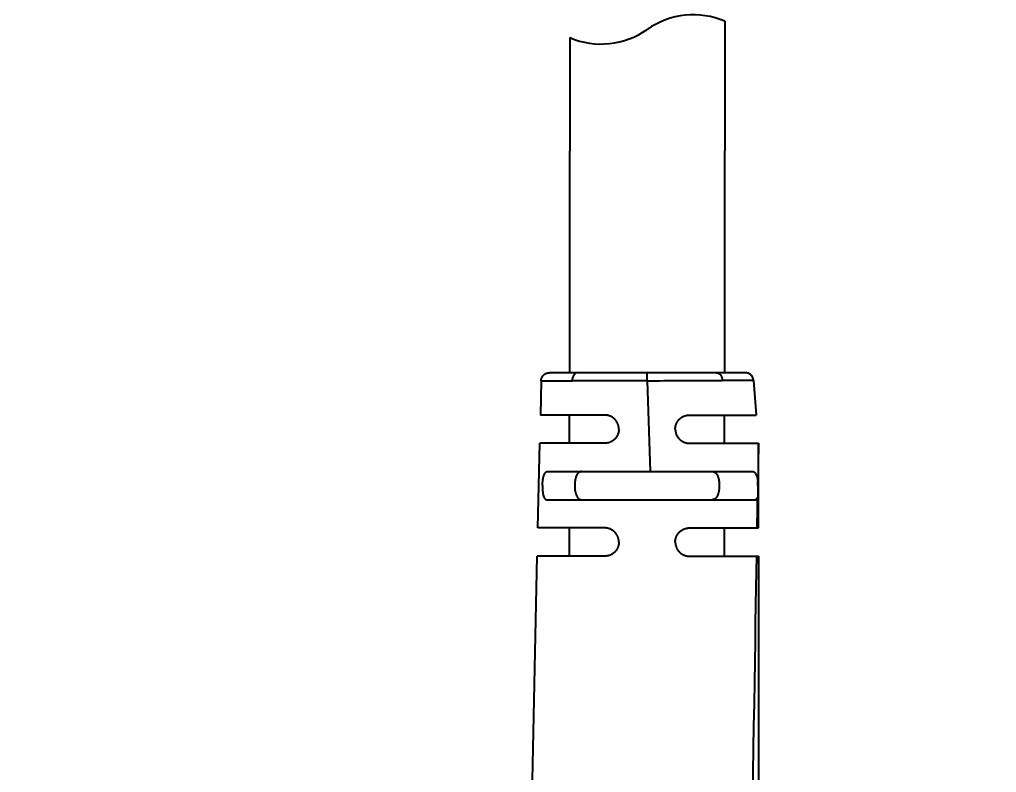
# Model space of a CAD drawing. Header units: inches. Extents: x 0 to 77285, y -118 to 40065.
# Drawn here: x 17422.4 to 17457.02, y 25645.89 to 25672.56 of the extents above; entities that cross this region are included whole.
import ezdxf

# ---------------------------------------------------------------- set-up
doc = ezdxf.new("R2010")
doc.units = ezdxf.units.IN
doc.header["$LTSCALE"] = 5
doc.header["$MEASUREMENT"] = 0
doc.layers.add('55', color=5, linetype='Continuous')
doc.styles.add('SCI', font='')
doc.styles.get('SCI').set_extended_font_data('Gulim')
doc.dimstyles.new('SCH', dxfattribs={"dimtxt": 2.5, "dimasz": 2, "dimexe": 1.25, "dimexo": 0.625, "dimtad": 1, "dimdec": 8, "dimtxsty": 'SCI', "dimcen": 2.5, "dimclrd": 4, "dimclre": 4, "dimclrt": 7, "dimadec": 8, "dimazin": 2, "dimtfac": 1, "dimtdec": 8, "dimtmove": 0, "dimatfit": 3, "dimfxl": 1, "dimarcsym": 0})

# ---------------------------------------------------------------- blocks, each defined once
blk = doc.blocks.new('*D365')
at = {"color": 4, "lineweight": -2, "transparency": 16777216}
for p, q in [((17399.65, 26493.05), (17399.65, 27402.113)), ((17979.65, 23925.05), (17979.65, 27402.113)), ((17559.65, 27302.113), (17819.65, 27302.113))]:
    blk.add_line(p, q, dxfattribs=at)
at = {"color": 4, "transparency": 16777216}
for points in [[(17559.65, 27328.78), (17559.65, 27275.447), (17399.65, 27302.113)], [(17819.65, 27328.78), (17819.65, 27275.447), (17979.65, 27302.113)]]:
    blk.add_solid(points, dxfattribs=at)
at = {"layer": 'Defpoints', "color": 0, "transparency": 16777216}
for p in [(17979.65, 27302.113), (17399.65, 26443.05), (17979.65, 23875.05)]:
    blk.add_point(p, dxfattribs=at)
at = {"color": 7, "transparency": 16777216, "insert": (17689.65, 27454.643), "char_height": 200, "attachment_point": 5, "style": 'SCI'}
blk.add_mtext('580', dxfattribs=at)
blk = doc.blocks.new('*D366')
at = {"color": 4, "lineweight": -2, "transparency": 16777216}
for p, q in [((12554.65, 23925.55), (12554.65, 28076.143)), ((17979.65, 23925.05), (17979.65, 28076.143)), ((12714.65, 27976.143), (17819.65, 27976.143))]:
    blk.add_line(p, q, dxfattribs=at)
at = {"color": 4, "transparency": 16777216}
for points in [[(12714.65, 28002.81), (12714.65, 27949.477), (12554.65, 27976.143)], [(17819.65, 28002.81), (17819.65, 27949.477), (17979.65, 27976.143)]]:
    blk.add_solid(points, dxfattribs=at)
at = {"layer": 'Defpoints', "color": 0, "transparency": 16777216}
for p in [(17979.65, 27976.143), (12554.65, 23875.55), (17979.65, 23875.05)]:
    blk.add_point(p, dxfattribs=at)
at = {"color": 7, "transparency": 16777216, "insert": (15267.15, 28128.806), "char_height": 200, "attachment_point": 5, "style": 'SCI'}
blk.add_mtext('5425', dxfattribs=at)
blk = doc.blocks.new('*D367')
at = {"color": 4, "lineweight": -2, "transparency": 16777216}
for p, q in [((12554.65, 23925.55), (12554.65, 29140.675)), ((21064.65, 23433.05), (21064.65, 29140.675)), ((12714.65, 29040.675), (20904.65, 29040.675))]:
    blk.add_line(p, q, dxfattribs=at)
at = {"color": 4, "transparency": 16777216}
for points in [[(12714.65, 29067.342), (12714.65, 29014.009), (12554.65, 29040.675)], [(20904.65, 29067.342), (20904.65, 29014.009), (21064.65, 29040.675)]]:
    blk.add_solid(points, dxfattribs=at)
at = {"layer": 'Defpoints', "color": 0, "transparency": 16777216}
for p in [(21064.65, 29040.675), (12554.65, 23875.55), (21064.65, 23383.05)]:
    blk.add_point(p, dxfattribs=at)
at = {"color": 7, "transparency": 16777216, "insert": (16809.65, 29193.472), "char_height": 200, "attachment_point": 5, "style": 'SCI'}
blk.add_mtext('8510', dxfattribs=at)
blk = doc.blocks.new('*D374')
at = {"color": 4, "lineweight": -2, "transparency": 16777216}
for p, q in [((12554.65, 23925.55), (12554.65, 30215.876)), ((37924.65, 23433.05), (37924.65, 30215.876)), ((12714.65, 30115.876), (37764.65, 30115.876))]:
    blk.add_line(p, q, dxfattribs=at)
at = {"color": 4, "transparency": 16777216}
for points in [[(12714.65, 30142.543), (12714.65, 30089.21), (12554.65, 30115.876)], [(37764.65, 30142.543), (37764.65, 30089.21), (37924.65, 30115.876)]]:
    blk.add_solid(points, dxfattribs=at)
at = {"layer": 'Defpoints', "color": 0, "transparency": 16777216}
for p in [(37924.65, 30115.876), (12554.65, 23875.55), (37924.65, 23383.05)]:
    blk.add_point(p, dxfattribs=at)
at = {"color": 7, "transparency": 16777216, "insert": (25239.65, 30268.539), "char_height": 200, "attachment_point": 5, "style": 'SCI'}
blk.add_mtext('25370', dxfattribs=at)
blk = doc.blocks.new('A$C6b4d137b')
for p, q in [((270.78, 3.764), (272.004, 3.864)), ((272.004, 1.491), (272.004, 3.864)), ((273.004, 1.491), (273.004, 3.942)), ((276.004, 3.942), (273.004, 3.942)), ((275.004, -3.562), (275.004, 3.817)), ((276.004, 1.491), (276.004, 3.942)), ((277.004, 1.491), (277.004, 3.942)), ((277.004, 3.942), (298.504, 3.942)), ((270.504, 3.465), (270.504, -3.465)), ((274.004, -3.536), (274.004, 3.731)), ((258.056, 2.75), (262.642, 2.75)), ((270.504, 2.75), (262.642, 2.75)), ((273.004, 2.738), (272.004, 2.738)), ((277.004, 2.738), (276.004, 2.738)), ((270.789, 0), (274.004, 0.097)), ((270.789, 0), (270.504, 0)), ((272.004, -1.509), (272.004, -3.791)), ((273.004, -1.509), (273.004, -3.812)), ((276.004, -1.509), (276.004, -3.877)), ((277.004, -1.509), (277.004, -3.898)), ((258.636, -2.75), (262.642, -2.75)), ((270.504, -2.75), (262.642, -2.75)), ((270.798, -3.765), (270.795, -2.667)), ((273.004, -2.762), (272.004, -2.762)), ((277.004, -2.762), (276.004, -2.762)), ((270.798, -3.765), (272.004, -3.791)), ((276.004, -3.877), (273.004, -3.812)), ((298.504, -4.361), (277.004, -3.898))]:
    blk.add_line(p, q)
for points in [[(273.004, 3.942), (273.03, 3.941), (273.062, 3.941), (273.099, 3.94), (273.14, 3.939), (273.186, 3.939), (273.237, 3.938), (273.292, 3.937), (273.352, 3.936), (273.415, 3.935), (273.483, 3.934), (273.554, 3.933), (273.629, 3.932), (273.708, 3.93), (273.79, 3.929), (273.875, 3.928), (273.963, 3.926), (274.054, 3.925), (274.147, 3.923), (274.244, 3.922), (274.342, 3.92)], [(274.004, 3.731), (274.004, 3.732), (274.004, 3.733), (274.004, 3.734), (274.004, 3.735), (274.004, 3.736), (274.004, 3.737), (274.004, 3.738), (274.004, 3.739), (274.005, 3.74), (274.005, 3.741), (274.005, 3.742), (274.005, 3.742), (274.005, 3.743), (274.005, 3.744), (274.005, 3.745), (274.005, 3.746), (274.006, 3.747), (274.006, 3.748), (274.006, 3.749), (274.006, 3.75), (274.007, 3.753), (274.008, 3.756), (274.009, 3.759), (274.01, 3.762), (274.011, 3.765), (274.012, 3.768), (274.014, 3.771), (274.015, 3.774), (274.017, 3.776), (274.019, 3.779), (274.02, 3.782), (274.022, 3.785), (274.024, 3.788), (274.027, 3.791), (274.029, 3.793), (274.031, 3.796), (274.034, 3.799), (274.036, 3.802), (274.039, 3.804), (274.042, 3.807), (274.044, 3.809), (274.046, 3.811), (274.048, 3.813), (274.051, 3.815), (274.053, 3.817), (274.055, 3.819), (274.058, 3.821), (274.06, 3.823), (274.063, 3.824), (274.065, 3.826), (274.068, 3.828), (274.071, 3.83), (274.074, 3.832), (274.076, 3.834), (274.079, 3.835), (274.082, 3.837), (274.085, 3.839), (274.088, 3.841), (274.091, 3.843), (274.095, 3.844), (274.098, 3.846), (274.101, 3.848), (274.105, 3.85), (274.108, 3.851), (274.111, 3.853), (274.115, 3.855), (274.118, 3.856), (274.122, 3.858), (274.126, 3.86), (274.129, 3.861), (274.133, 3.863), (274.137, 3.865), (274.141, 3.866), (274.145, 3.868), (274.149, 3.869), (274.153, 3.871), (274.157, 3.872), (274.161, 3.874), (274.165, 3.876), (274.169, 3.877), (274.173, 3.878), (274.177, 3.88), (274.182, 3.881), (274.186, 3.883), (274.19, 3.884), (274.194, 3.885), (274.199, 3.887), (274.203, 3.888), (274.207, 3.889), (274.212, 3.891), (274.216, 3.892), (274.221, 3.893), (274.225, 3.894), (274.23, 3.896), (274.234, 3.897), (274.239, 3.898), (274.243, 3.899), (274.248, 3.901), (274.253, 3.902), (274.258, 3.903), (274.262, 3.904), (274.266, 3.905), (274.27, 3.906), (274.274, 3.907), (274.278, 3.908), (274.282, 3.909), (274.286, 3.909), (274.29, 3.91), (274.295, 3.911), (274.299, 3.912), (274.303, 3.913), (274.307, 3.914), (274.312, 3.915), (274.316, 3.916), (274.32, 3.916), (274.325, 3.917), (274.329, 3.918), (274.333, 3.919), (274.338, 3.92), (274.342, 3.92)], [(274.504, 3.922), (274.495, 3.922), (274.485, 3.922), (274.476, 3.922), (274.467, 3.921), (274.458, 3.921), (274.449, 3.921), (274.441, 3.921), (274.432, 3.921), (274.424, 3.921), (274.415, 3.921), (274.407, 3.921), (274.4, 3.921), (274.392, 3.921), (274.384, 3.921), (274.377, 3.921), (274.369, 3.921), (274.362, 3.921), (274.355, 3.921), (274.349, 3.921), (274.342, 3.92)], [(274.504, 3.922), (274.531, 3.922), (274.558, 3.921), (274.585, 3.921), (274.61, 3.921), (274.635, 3.921), (274.659, 3.921), (274.683, 3.92), (274.706, 3.92), (274.728, 3.919), (274.75, 3.919), (274.771, 3.918), (274.791, 3.918), (274.81, 3.917), (274.828, 3.916), (274.846, 3.916), (274.862, 3.915), (274.878, 3.914), (274.893, 3.913), (274.907, 3.912), (274.92, 3.911)], [(275.004, 3.817), (275.004, 3.819), (275.004, 3.821), (275.004, 3.823), (275.004, 3.825), (275.004, 3.826), (275.003, 3.828), (275.003, 3.83), (275.003, 3.832), (275.002, 3.834), (275.002, 3.835), (275.002, 3.837), (275.001, 3.839), (275.001, 3.841), (275, 3.842), (274.999, 3.844), (274.999, 3.846), (274.998, 3.847), (274.997, 3.849), (274.997, 3.851), (274.996, 3.852), (274.995, 3.855), (274.993, 3.857), (274.992, 3.859), (274.991, 3.861), (274.989, 3.863), (274.987, 3.865), (274.986, 3.868), (274.984, 3.87), (274.982, 3.872), (274.98, 3.874), (274.978, 3.876), (274.976, 3.878), (274.974, 3.88), (274.972, 3.882), (274.97, 3.884), (274.967, 3.885), (274.965, 3.887), (274.962, 3.889), (274.96, 3.891), (274.957, 3.893), (274.955, 3.894), (274.954, 3.895), (274.952, 3.896), (274.95, 3.897), (274.949, 3.898), (274.947, 3.899), (274.945, 3.9), (274.943, 3.901), (274.942, 3.901), (274.94, 3.902), (274.938, 3.903), (274.936, 3.904), (274.934, 3.905), (274.932, 3.906), (274.93, 3.907), (274.928, 3.908), (274.926, 3.909), (274.924, 3.91), (274.922, 3.91), (274.92, 3.911)], [(276.004, 3.894), (275.95, 3.895), (275.895, 3.896), (275.841, 3.897), (275.786, 3.897), (275.732, 3.898), (275.677, 3.899), (275.623, 3.9), (275.568, 3.901), (275.514, 3.902), (275.46, 3.903), (275.406, 3.904), (275.352, 3.904), (275.297, 3.905), (275.243, 3.906), (275.189, 3.907), (275.135, 3.908), (275.081, 3.909), (275.028, 3.91), (274.974, 3.91), (274.92, 3.911)], [(293.336, 3.612), (292.278, 3.63), (291.243, 3.647), (290.23, 3.663), (289.241, 3.68), (288.275, 3.696), (287.334, 3.711), (286.418, 3.726), (285.527, 3.741), (284.662, 3.755), (283.823, 3.768), (283.011, 3.781), (282.227, 3.794), (281.47, 3.806), (280.743, 3.818), (280.044, 3.829), (279.375, 3.84), (278.736, 3.85), (278.127, 3.86), (277.55, 3.869), (277.004, 3.878)], [(270.78, 3.764), (270.757, 3.761), (270.734, 3.757), (270.712, 3.751), (270.691, 3.743), (270.671, 3.734), (270.651, 3.723), (270.633, 3.711), (270.615, 3.698), (270.599, 3.684), (270.583, 3.668), (270.569, 3.652), (270.556, 3.634), (270.545, 3.615), (270.534, 3.596), (270.525, 3.576), (270.518, 3.555), (270.512, 3.533), (270.508, 3.511), (270.505, 3.488), (270.504, 3.465)], [(270.78, 3.764), (270.78, 3.715), (270.78, 3.665), (270.78, 3.615), (270.78, 3.563), (270.78, 3.512), (270.78, 3.459), (270.78, 3.406), (270.781, 3.353), (270.781, 3.298), (270.781, 3.243), (270.781, 3.188), (270.781, 3.131), (270.781, 3.074), (270.781, 3.017), (270.782, 2.958), (270.782, 2.9), (270.782, 2.84), (270.782, 2.78), (270.782, 2.719), (270.782, 2.657)], [(270.504, 2.446), (270.505, 2.463), (270.508, 2.479), (270.512, 2.495), (270.518, 2.51), (270.526, 2.525), (270.535, 2.539), (270.545, 2.553), (270.557, 2.566), (270.57, 2.579), (270.584, 2.59), (270.6, 2.601), (270.617, 2.612), (270.634, 2.621), (270.653, 2.629), (270.673, 2.637), (270.693, 2.643), (270.714, 2.648), (270.736, 2.653), (270.759, 2.656), (270.782, 2.657)], [(270.789, 0), (270.788, 0.144), (270.788, 0.289), (270.788, 0.435), (270.787, 0.58), (270.787, 0.726), (270.787, 0.871), (270.786, 1.015), (270.786, 1.157), (270.785, 1.299), (270.785, 1.438), (270.785, 1.575), (270.785, 1.709), (270.784, 1.84), (270.784, 1.969), (270.784, 2.093), (270.783, 2.215), (270.783, 2.332), (270.783, 2.445), (270.782, 2.553), (270.782, 2.657)], [(274.004, 2.293), (274.004, 2.304), (274.005, 2.314), (274.007, 2.325), (274.009, 2.335), (274.011, 2.344), (274.014, 2.354), (274.017, 2.363), (274.021, 2.372), (274.026, 2.381), (274.03, 2.389), (274.036, 2.397), (274.041, 2.405), (274.047, 2.413), (274.054, 2.42), (274.06, 2.427), (274.068, 2.434), (274.075, 2.441), (274.083, 2.447), (274.091, 2.453), (274.1, 2.459), (274.112, 2.467), (274.126, 2.475), (274.141, 2.483), (274.156, 2.49), (274.172, 2.497), (274.189, 2.503), (274.207, 2.509), (274.226, 2.515), (274.245, 2.52), (274.265, 2.525), (274.286, 2.53), (274.308, 2.534), (274.33, 2.537), (274.353, 2.541), (274.377, 2.543), (274.401, 2.545), (274.426, 2.547), (274.451, 2.549), (274.477, 2.549), (274.504, 2.55)], [(274.504, 2.55), (274.522, 2.549), (274.54, 2.549), (274.557, 2.548), (274.574, 2.548), (274.591, 2.547), (274.608, 2.545), (274.624, 2.544), (274.639, 2.542), (274.655, 2.54), (274.67, 2.538), (274.684, 2.536), (274.699, 2.534), (274.712, 2.531), (274.726, 2.529), (274.739, 2.526), (274.752, 2.523), (274.764, 2.52), (274.776, 2.517), (274.787, 2.514), (274.798, 2.51), (274.816, 2.504), (274.834, 2.498), (274.851, 2.491), (274.867, 2.483), (274.882, 2.475), (274.897, 2.467), (274.911, 2.458), (274.924, 2.448), (274.936, 2.438), (274.947, 2.428), (274.958, 2.417), (274.967, 2.405), (274.976, 2.393), (274.983, 2.38), (274.989, 2.367), (274.995, 2.353), (274.999, 2.339), (275.002, 2.324), (275.004, 2.309), (275.004, 2.293)], [(272.504, 0.991), (272.502, 0.991), (272.499, 0.991), (272.497, 0.991), (272.494, 0.991), (272.492, 0.992), (272.489, 0.992), (272.487, 0.992), (272.484, 0.992), (272.482, 0.992), (272.479, 0.992), (272.477, 0.992), (272.474, 0.992), (272.472, 0.992), (272.47, 0.993), (272.467, 0.993), (272.465, 0.993), (272.462, 0.993), (272.46, 0.993), (272.457, 0.994), (272.455, 0.994), (272.447, 0.995), (272.439, 0.996), (272.431, 0.997), (272.423, 0.998), (272.416, 0.999), (272.408, 1.001), (272.4, 1.002), (272.392, 1.004), (272.384, 1.006), (272.377, 1.008), (272.369, 1.01), (272.361, 1.012), (272.354, 1.015), (272.346, 1.017), (272.339, 1.02), (272.331, 1.022), (272.324, 1.025), (272.317, 1.028), (272.309, 1.031), (272.302, 1.034), (272.297, 1.036), (272.292, 1.039), (272.287, 1.041), (272.281, 1.044), (272.276, 1.046), (272.271, 1.049), (272.266, 1.052), (272.261, 1.055), (272.256, 1.057), (272.251, 1.06), (272.246, 1.063), (272.241, 1.066), (272.236, 1.069), (272.231, 1.073), (272.226, 1.076), (272.222, 1.079), (272.217, 1.082), (272.212, 1.086), (272.207, 1.089), (272.203, 1.092), (272.198, 1.096), (272.194, 1.099), (272.189, 1.103), (272.185, 1.107), (272.18, 1.11), (272.176, 1.114), (272.172, 1.118), (272.167, 1.122), (272.163, 1.126), (272.159, 1.13), (272.155, 1.134), (272.151, 1.138), (272.147, 1.142), (272.143, 1.146), (272.139, 1.15), (272.135, 1.154), (272.131, 1.159), (272.127, 1.163), (272.123, 1.167), (272.12, 1.172), (272.116, 1.176), (272.113, 1.18), (272.11, 1.184), (272.106, 1.189), (272.103, 1.193), (272.1, 1.197), (272.097, 1.202), (272.094, 1.206), (272.091, 1.21), (272.088, 1.215), (272.085, 1.219), (272.082, 1.224), (272.079, 1.228), (272.076, 1.233), (272.073, 1.238), (272.071, 1.242), (272.068, 1.247), (272.065, 1.252), (272.063, 1.256), (272.06, 1.261), (272.055, 1.272), (272.05, 1.283), (272.045, 1.294), (272.04, 1.305), (272.036, 1.316), (272.032, 1.327), (272.028, 1.339), (272.025, 1.35), (272.021, 1.362), (272.018, 1.374), (272.016, 1.385), (272.013, 1.397), (272.011, 1.409), (272.009, 1.421), (272.008, 1.432), (272.006, 1.444), (272.005, 1.456), (272.005, 1.468), (272.004, 1.48), (272.004, 1.491)], [(272.504, 0.991), (272.517, 0.992), (272.529, 0.992), (272.542, 0.993), (272.554, 0.994), (272.567, 0.996), (272.58, 0.997), (272.592, 0.999), (272.605, 1.002), (272.617, 1.005), (272.629, 1.008), (272.642, 1.011), (272.654, 1.015), (272.666, 1.019), (272.678, 1.023), (272.69, 1.027), (272.701, 1.032), (272.713, 1.037), (272.724, 1.043), (272.736, 1.048), (272.747, 1.054), (272.751, 1.057), (272.756, 1.06), (272.761, 1.062), (272.766, 1.065), (272.77, 1.068), (272.775, 1.071), (272.779, 1.074), (272.784, 1.077), (272.789, 1.08), (272.793, 1.083), (272.797, 1.086), (272.802, 1.09), (272.806, 1.093), (272.811, 1.096), (272.815, 1.1), (272.819, 1.103), (272.823, 1.107), (272.828, 1.11), (272.832, 1.114), (272.836, 1.117), (272.84, 1.121), (272.844, 1.125), (272.848, 1.129), (272.853, 1.133), (272.857, 1.137), (272.861, 1.141), (272.865, 1.145), (272.869, 1.149), (272.873, 1.153), (272.877, 1.158), (272.88, 1.162), (272.884, 1.166), (272.888, 1.171), (272.891, 1.175), (272.895, 1.18), (272.899, 1.184), (272.902, 1.189), (272.905, 1.193), (272.909, 1.198), (272.912, 1.202), (272.915, 1.207), (272.919, 1.212), (272.922, 1.216), (272.925, 1.221), (272.928, 1.226), (272.931, 1.231), (272.934, 1.235), (272.936, 1.24), (272.939, 1.245), (272.942, 1.25), (272.945, 1.255), (272.947, 1.26), (272.95, 1.265), (272.952, 1.27), (272.955, 1.275), (272.957, 1.28), (272.959, 1.285), (272.962, 1.29), (272.964, 1.295), (272.966, 1.3), (272.969, 1.307), (272.972, 1.314), (272.974, 1.321), (272.977, 1.328), (272.979, 1.336), (272.982, 1.343), (272.984, 1.35), (272.986, 1.357), (272.988, 1.364), (272.99, 1.372), (272.991, 1.379), (272.993, 1.386), (272.994, 1.394), (272.996, 1.401), (272.997, 1.408), (272.998, 1.416), (272.999, 1.423), (273, 1.43), (273.001, 1.438), (273.002, 1.445), (273.002, 1.447), (273.002, 1.45), (273.003, 1.452), (273.003, 1.454), (273.003, 1.457), (273.003, 1.459), (273.003, 1.461), (273.003, 1.464), (273.003, 1.466), (273.004, 1.468), (273.004, 1.471), (273.004, 1.473), (273.004, 1.475), (273.004, 1.478), (273.004, 1.48), (273.004, 1.482), (273.004, 1.484), (273.004, 1.487), (273.004, 1.489), (273.004, 1.491)], [(276.504, 0.991), (276.502, 0.991), (276.499, 0.991), (276.497, 0.991), (276.494, 0.991), (276.492, 0.992), (276.489, 0.992), (276.487, 0.992), (276.484, 0.992), (276.482, 0.992), (276.479, 0.992), (276.477, 0.992), (276.474, 0.992), (276.472, 0.992), (276.47, 0.993), (276.467, 0.993), (276.465, 0.993), (276.462, 0.993), (276.46, 0.993), (276.457, 0.994), (276.455, 0.994), (276.447, 0.995), (276.439, 0.996), (276.431, 0.997), (276.423, 0.998), (276.415, 0.999), (276.408, 1.001), (276.4, 1.002), (276.392, 1.004), (276.384, 1.006), (276.377, 1.008), (276.369, 1.01), (276.361, 1.012), (276.354, 1.015), (276.346, 1.017), (276.339, 1.02), (276.331, 1.022), (276.324, 1.025), (276.316, 1.028), (276.309, 1.031), (276.302, 1.034), (276.297, 1.036), (276.291, 1.039), (276.286, 1.041), (276.281, 1.044), (276.276, 1.047), (276.271, 1.049), (276.265, 1.052), (276.26, 1.055), (276.255, 1.058), (276.25, 1.061), (276.245, 1.064), (276.24, 1.067), (276.235, 1.07), (276.23, 1.073), (276.226, 1.076), (276.221, 1.079), (276.216, 1.083), (276.211, 1.086), (276.207, 1.089), (276.202, 1.093), (276.198, 1.096), (276.193, 1.1), (276.188, 1.104), (276.184, 1.107), (276.179, 1.111), (276.175, 1.115), (276.171, 1.119), (276.166, 1.123), (276.162, 1.127), (276.158, 1.131), (276.154, 1.135), (276.15, 1.139), (276.146, 1.143), (276.142, 1.147), (276.138, 1.151), (276.134, 1.156), (276.13, 1.16), (276.126, 1.164), (276.122, 1.169), (276.119, 1.173), (276.115, 1.177), (276.112, 1.182), (276.108, 1.186), (276.105, 1.19), (276.102, 1.195), (276.099, 1.199), (276.095, 1.203), (276.092, 1.208), (276.089, 1.212), (276.086, 1.217), (276.083, 1.222), (276.08, 1.226), (276.077, 1.231), (276.075, 1.235), (276.072, 1.24), (276.069, 1.245), (276.067, 1.249), (276.064, 1.254), (276.061, 1.259), (276.059, 1.264), (276.054, 1.274), (276.049, 1.285), (276.044, 1.296), (276.039, 1.307), (276.035, 1.318), (276.031, 1.329), (276.028, 1.341), (276.024, 1.352), (276.021, 1.363), (276.018, 1.375), (276.015, 1.386), (276.013, 1.398), (276.011, 1.41), (276.009, 1.421), (276.008, 1.433), (276.006, 1.445), (276.005, 1.456), (276.005, 1.468), (276.004, 1.48), (276.004, 1.491)], [(276.504, 0.991), (276.516, 0.992), (276.529, 0.992), (276.541, 0.993), (276.553, 0.994), (276.565, 0.995), (276.578, 0.997), (276.59, 0.999), (276.602, 1.001), (276.614, 1.004), (276.626, 1.007), (276.638, 1.01), (276.65, 1.013), (276.662, 1.017), (276.674, 1.021), (276.685, 1.025), (276.697, 1.03), (276.708, 1.035), (276.719, 1.04), (276.73, 1.045), (276.741, 1.051), (276.746, 1.054), (276.751, 1.056), (276.755, 1.059), (276.76, 1.062), (276.765, 1.065), (276.77, 1.068), (276.774, 1.071), (276.779, 1.074), (276.783, 1.077), (276.788, 1.08), (276.792, 1.083), (276.797, 1.086), (276.801, 1.089), (276.806, 1.093), (276.81, 1.096), (276.814, 1.099), (276.819, 1.103), (276.823, 1.106), (276.827, 1.11), (276.831, 1.113), (276.836, 1.117), (276.84, 1.121), (276.844, 1.125), (276.848, 1.129), (276.853, 1.133), (276.857, 1.137), (276.861, 1.141), (276.865, 1.145), (276.869, 1.149), (276.873, 1.154), (276.877, 1.158), (276.881, 1.162), (276.884, 1.167), (276.888, 1.171), (276.892, 1.176), (276.895, 1.18), (276.899, 1.185), (276.902, 1.189), (276.906, 1.194), (276.909, 1.198), (276.913, 1.203), (276.916, 1.208), (276.919, 1.212), (276.922, 1.217), (276.925, 1.222), (276.928, 1.227), (276.931, 1.232), (276.934, 1.236), (276.937, 1.241), (276.94, 1.246), (276.943, 1.251), (276.945, 1.256), (276.948, 1.261), (276.951, 1.266), (276.953, 1.271), (276.956, 1.276), (276.958, 1.282), (276.96, 1.287), (276.963, 1.292), (276.965, 1.297), (276.968, 1.304), (276.971, 1.311), (276.973, 1.318), (276.976, 1.326), (276.978, 1.333), (276.981, 1.34), (276.983, 1.348), (276.985, 1.355), (276.987, 1.362), (276.989, 1.37), (276.991, 1.377), (276.993, 1.384), (276.994, 1.392), (276.996, 1.399), (276.997, 1.407), (276.998, 1.414), (276.999, 1.422), (277, 1.429), (277.001, 1.437), (277.002, 1.444), (277.002, 1.447), (277.002, 1.449), (277.003, 1.451), (277.003, 1.454), (277.003, 1.456), (277.003, 1.458), (277.003, 1.461), (277.003, 1.463), (277.003, 1.465), (277.004, 1.468), (277.004, 1.47), (277.004, 1.473), (277.004, 1.475), (277.004, 1.477), (277.004, 1.48), (277.004, 1.482), (277.004, 1.484), (277.004, 1.487), (277.004, 1.489), (277.004, 1.491)], [(270.789, 0), (270.789, -0.154), (270.789, -0.306), (270.79, -0.457), (270.79, -0.606), (270.79, -0.754), (270.791, -0.9), (270.791, -1.043), (270.791, -1.185), (270.792, -1.324), (270.792, -1.461), (270.792, -1.596), (270.793, -1.727), (270.793, -1.856), (270.793, -1.982), (270.794, -2.105), (270.794, -2.224), (270.794, -2.34), (270.795, -2.453), (270.795, -2.562), (270.795, -2.667)], [(272.504, -1.009), (272.491, -1.009), (272.478, -1.009), (272.465, -1.01), (272.452, -1.011), (272.439, -1.013), (272.426, -1.015), (272.413, -1.017), (272.4, -1.02), (272.388, -1.023), (272.375, -1.026), (272.362, -1.029), (272.35, -1.033), (272.337, -1.037), (272.325, -1.042), (272.313, -1.047), (272.301, -1.052), (272.289, -1.057), (272.278, -1.063), (272.266, -1.069), (272.255, -1.075), (272.251, -1.078), (272.246, -1.08), (272.241, -1.083), (272.237, -1.086), (272.232, -1.089), (272.227, -1.092), (272.223, -1.095), (272.218, -1.098), (272.214, -1.101), (272.21, -1.105), (272.205, -1.108), (272.201, -1.111), (272.196, -1.114), (272.192, -1.118), (272.188, -1.121), (272.184, -1.125), (272.18, -1.128), (272.176, -1.132), (272.172, -1.135), (272.167, -1.139), (272.163, -1.143), (272.159, -1.147), (272.155, -1.151), (272.151, -1.155), (272.147, -1.159), (272.143, -1.163), (272.139, -1.167), (272.135, -1.171), (272.132, -1.175), (272.128, -1.179), (272.124, -1.184), (272.121, -1.188), (272.117, -1.192), (272.113, -1.197), (272.11, -1.201), (272.106, -1.206), (272.103, -1.21), (272.1, -1.215), (272.096, -1.219), (272.093, -1.224), (272.09, -1.228), (272.087, -1.233), (272.084, -1.237), (272.081, -1.242), (272.078, -1.247), (272.075, -1.251), (272.073, -1.256), (272.07, -1.261), (272.067, -1.266), (272.064, -1.271), (272.062, -1.275), (272.059, -1.28), (272.057, -1.285), (272.054, -1.29), (272.052, -1.295), (272.05, -1.3), (272.047, -1.305), (272.045, -1.31), (272.043, -1.315), (272.041, -1.32), (272.038, -1.327), (272.036, -1.334), (272.033, -1.341), (272.031, -1.348), (272.028, -1.355), (272.026, -1.362), (272.024, -1.369), (272.022, -1.376), (272.02, -1.383), (272.018, -1.391), (272.017, -1.398), (272.015, -1.405), (272.014, -1.412), (272.012, -1.419), (272.011, -1.427), (272.01, -1.434), (272.009, -1.441), (272.008, -1.449), (272.007, -1.456), (272.006, -1.463), (272.006, -1.465), (272.006, -1.468), (272.006, -1.47), (272.005, -1.472), (272.005, -1.474), (272.005, -1.477), (272.005, -1.479), (272.005, -1.481), (272.005, -1.484), (272.005, -1.486), (272.005, -1.488), (272.004, -1.49), (272.004, -1.493), (272.004, -1.495), (272.004, -1.497), (272.004, -1.5), (272.004, -1.502), (272.004, -1.504), (272.004, -1.506), (272.004, -1.509)], [(272.504, -1.009), (272.507, -1.009), (272.509, -1.009), (272.512, -1.009), (272.514, -1.009), (272.516, -1.009), (272.519, -1.009), (272.521, -1.009), (272.524, -1.009), (272.526, -1.009), (272.529, -1.009), (272.531, -1.009), (272.534, -1.009), (272.536, -1.01), (272.539, -1.01), (272.541, -1.01), (272.544, -1.01), (272.546, -1.01), (272.549, -1.011), (272.551, -1.011), (272.554, -1.011), (272.561, -1.012), (272.569, -1.013), (272.577, -1.014), (272.585, -1.015), (272.593, -1.017), (272.6, -1.018), (272.608, -1.02), (272.616, -1.021), (272.624, -1.023), (272.631, -1.025), (272.639, -1.027), (272.646, -1.029), (272.654, -1.032), (272.662, -1.034), (272.669, -1.037), (272.676, -1.039), (272.684, -1.042), (272.691, -1.045), (272.698, -1.048), (272.706, -1.051), (272.711, -1.053), (272.716, -1.056), (272.721, -1.058), (272.727, -1.061), (272.732, -1.063), (272.737, -1.066), (272.742, -1.069), (272.747, -1.072), (272.752, -1.075), (272.757, -1.077), (272.762, -1.08), (272.767, -1.083), (272.772, -1.086), (272.777, -1.09), (272.782, -1.093), (272.787, -1.096), (272.791, -1.099), (272.796, -1.103), (272.801, -1.106), (272.805, -1.109), (272.81, -1.113), (272.814, -1.117), (272.819, -1.12), (272.823, -1.124), (272.828, -1.128), (272.832, -1.131), (272.837, -1.135), (272.841, -1.139), (272.845, -1.143), (272.849, -1.147), (272.854, -1.151), (272.858, -1.155), (272.862, -1.159), (272.866, -1.163), (272.87, -1.167), (272.874, -1.172), (272.877, -1.176), (272.881, -1.18), (272.885, -1.185), (272.889, -1.189), (272.892, -1.193), (272.895, -1.197), (272.899, -1.202), (272.902, -1.206), (272.905, -1.21), (272.908, -1.214), (272.912, -1.219), (272.915, -1.223), (272.918, -1.228), (272.921, -1.232), (272.924, -1.237), (272.927, -1.241), (272.929, -1.246), (272.932, -1.25), (272.935, -1.255), (272.938, -1.259), (272.94, -1.264), (272.943, -1.269), (272.945, -1.273), (272.948, -1.278), (272.953, -1.289), (272.958, -1.3), (272.963, -1.311), (272.968, -1.322), (272.972, -1.333), (272.976, -1.345), (272.98, -1.356), (272.984, -1.368), (272.987, -1.379), (272.99, -1.391), (272.993, -1.403), (272.995, -1.415), (272.997, -1.426), (272.999, -1.438), (273.001, -1.45), (273.002, -1.462), (273.003, -1.474), (273.004, -1.485), (273.004, -1.497), (273.004, -1.509)], [(276.504, -1.009), (276.491, -1.009), (276.478, -1.009), (276.465, -1.01), (276.452, -1.011), (276.439, -1.013), (276.426, -1.015), (276.413, -1.017), (276.4, -1.02), (276.387, -1.023), (276.374, -1.026), (276.361, -1.03), (276.349, -1.034), (276.336, -1.038), (276.324, -1.042), (276.312, -1.047), (276.3, -1.052), (276.288, -1.058), (276.276, -1.064), (276.265, -1.07), (276.254, -1.076), (276.249, -1.079), (276.244, -1.081), (276.24, -1.084), (276.235, -1.087), (276.23, -1.09), (276.226, -1.093), (276.221, -1.096), (276.217, -1.099), (276.213, -1.102), (276.208, -1.106), (276.204, -1.109), (276.199, -1.112), (276.195, -1.116), (276.191, -1.119), (276.187, -1.122), (276.183, -1.126), (276.178, -1.129), (276.174, -1.133), (276.17, -1.136), (276.166, -1.14), (276.162, -1.144), (276.158, -1.148), (276.154, -1.152), (276.15, -1.156), (276.146, -1.16), (276.142, -1.164), (276.138, -1.168), (276.134, -1.172), (276.131, -1.176), (276.127, -1.18), (276.123, -1.185), (276.12, -1.189), (276.116, -1.193), (276.112, -1.198), (276.109, -1.202), (276.106, -1.207), (276.102, -1.211), (276.099, -1.216), (276.096, -1.22), (276.093, -1.225), (276.089, -1.229), (276.086, -1.234), (276.083, -1.238), (276.08, -1.243), (276.078, -1.248), (276.075, -1.252), (276.072, -1.257), (276.069, -1.262), (276.067, -1.267), (276.064, -1.272), (276.061, -1.276), (276.059, -1.281), (276.056, -1.286), (276.054, -1.291), (276.052, -1.296), (276.049, -1.301), (276.047, -1.306), (276.045, -1.311), (276.043, -1.316), (276.041, -1.321), (276.038, -1.328), (276.035, -1.335), (276.033, -1.342), (276.03, -1.349), (276.028, -1.356), (276.026, -1.363), (276.024, -1.37), (276.022, -1.377), (276.02, -1.384), (276.018, -1.391), (276.016, -1.398), (276.015, -1.405), (276.013, -1.413), (276.012, -1.42), (276.011, -1.427), (276.01, -1.434), (276.009, -1.442), (276.008, -1.449), (276.007, -1.456), (276.006, -1.463), (276.006, -1.466), (276.006, -1.468), (276.006, -1.47), (276.005, -1.472), (276.005, -1.475), (276.005, -1.477), (276.005, -1.479), (276.005, -1.481), (276.005, -1.484), (276.005, -1.486), (276.005, -1.488), (276.004, -1.49), (276.004, -1.493), (276.004, -1.495), (276.004, -1.497), (276.004, -1.5), (276.004, -1.502), (276.004, -1.504), (276.004, -1.506), (276.004, -1.509)], [(276.504, -1.009), (276.507, -1.009), (276.509, -1.009), (276.512, -1.009), (276.514, -1.009), (276.516, -1.009), (276.519, -1.009), (276.521, -1.009), (276.524, -1.009), (276.526, -1.009), (276.529, -1.009), (276.531, -1.009), (276.534, -1.009), (276.536, -1.01), (276.539, -1.01), (276.541, -1.01), (276.544, -1.01), (276.546, -1.01), (276.549, -1.011), (276.551, -1.011), (276.554, -1.011), (276.561, -1.012), (276.569, -1.013), (276.577, -1.014), (276.585, -1.015), (276.593, -1.017), (276.6, -1.018), (276.608, -1.02), (276.616, -1.021), (276.623, -1.023), (276.631, -1.025), (276.639, -1.027), (276.646, -1.029), (276.654, -1.032), (276.661, -1.034), (276.669, -1.037), (276.676, -1.039), (276.684, -1.042), (276.691, -1.045), (276.698, -1.048), (276.705, -1.051), (276.711, -1.053), (276.716, -1.056), (276.721, -1.058), (276.726, -1.061), (276.732, -1.063), (276.737, -1.066), (276.742, -1.069), (276.747, -1.072), (276.752, -1.074), (276.757, -1.077), (276.762, -1.08), (276.767, -1.083), (276.772, -1.086), (276.777, -1.089), (276.782, -1.093), (276.786, -1.096), (276.791, -1.099), (276.796, -1.102), (276.8, -1.106), (276.805, -1.109), (276.81, -1.113), (276.814, -1.116), (276.819, -1.12), (276.823, -1.124), (276.828, -1.127), (276.832, -1.131), (276.836, -1.135), (276.841, -1.139), (276.845, -1.143), (276.849, -1.147), (276.853, -1.151), (276.857, -1.155), (276.861, -1.159), (276.865, -1.163), (276.869, -1.167), (276.873, -1.171), (276.877, -1.176), (276.881, -1.18), (276.885, -1.184), (276.888, -1.188), (276.892, -1.193), (276.895, -1.197), (276.898, -1.201), (276.902, -1.205), (276.905, -1.21), (276.908, -1.214), (276.911, -1.218), (276.914, -1.223), (276.917, -1.227), (276.92, -1.231), (276.923, -1.236), (276.926, -1.24), (276.929, -1.245), (276.932, -1.249), (276.934, -1.254), (276.937, -1.258), (276.94, -1.263), (276.942, -1.268), (276.945, -1.272), (276.947, -1.277), (276.953, -1.288), (276.958, -1.299), (276.963, -1.31), (276.968, -1.321), (276.972, -1.333), (276.976, -1.344), (276.98, -1.356), (276.984, -1.367), (276.987, -1.379), (276.99, -1.391), (276.993, -1.402), (276.995, -1.414), (276.997, -1.426), (276.999, -1.438), (277.001, -1.45), (277.002, -1.462), (277.003, -1.473), (277.004, -1.485), (277.004, -1.497), (277.004, -1.509)], [(274.004, -2.317), (274.004, -2.328), (274.005, -2.339), (274.007, -2.349), (274.009, -2.359), (274.011, -2.369), (274.014, -2.378), (274.017, -2.387), (274.021, -2.396), (274.026, -2.405), (274.03, -2.413), (274.036, -2.422), (274.041, -2.429), (274.047, -2.437), (274.054, -2.444), (274.06, -2.452), (274.068, -2.458), (274.075, -2.465), (274.083, -2.472), (274.091, -2.478), (274.1, -2.484), (274.112, -2.492), (274.126, -2.5), (274.141, -2.507), (274.156, -2.514), (274.172, -2.521), (274.189, -2.528), (274.207, -2.534), (274.226, -2.539), (274.245, -2.545), (274.265, -2.55), (274.286, -2.554), (274.308, -2.558), (274.33, -2.562), (274.353, -2.565), (274.377, -2.568), (274.401, -2.57), (274.426, -2.572), (274.451, -2.573), (274.477, -2.574), (274.504, -2.574)], [(274.504, -2.574), (274.522, -2.574), (274.54, -2.573), (274.557, -2.573), (274.574, -2.572), (274.591, -2.571), (274.608, -2.57), (274.624, -2.568), (274.639, -2.567), (274.655, -2.565), (274.67, -2.563), (274.684, -2.561), (274.699, -2.558), (274.712, -2.556), (274.726, -2.553), (274.739, -2.55), (274.752, -2.547), (274.764, -2.544), (274.776, -2.541), (274.787, -2.538), (274.798, -2.535), (274.816, -2.528), (274.834, -2.522), (274.851, -2.515), (274.867, -2.507), (274.882, -2.499), (274.897, -2.491), (274.911, -2.482), (274.924, -2.473), (274.936, -2.463), (274.947, -2.452), (274.958, -2.441), (274.967, -2.43), (274.976, -2.417), (274.983, -2.405), (274.989, -2.392), (274.995, -2.378), (274.999, -2.364), (275.002, -2.349), (275.004, -2.333), (275.004, -2.317)], [(270.504, -2.454), (270.505, -2.471), (270.508, -2.488), (270.513, -2.504), (270.519, -2.52), (270.527, -2.535), (270.536, -2.55), (270.547, -2.564), (270.56, -2.577), (270.574, -2.59), (270.589, -2.602), (270.605, -2.613), (270.623, -2.623), (270.641, -2.633), (270.661, -2.641), (270.681, -2.648), (270.703, -2.654), (270.725, -2.659), (270.748, -2.663), (270.771, -2.665), (270.795, -2.667)], [(270.798, -3.765), (270.773, -3.763), (270.75, -3.76), (270.727, -3.755), (270.705, -3.748), (270.683, -3.74), (270.662, -3.729), (270.643, -3.718), (270.624, -3.705), (270.606, -3.69), (270.59, -3.675), (270.574, -3.658), (270.56, -3.64), (270.548, -3.621), (270.537, -3.601), (270.527, -3.58), (270.519, -3.559), (270.513, -3.536), (270.508, -3.513), (270.505, -3.489), (270.504, -3.465)], [(274.504, -3.716), (274.502, -3.716), (274.499, -3.716), (274.497, -3.716), (274.494, -3.716), (274.492, -3.716), (274.489, -3.716), (274.487, -3.716), (274.484, -3.716), (274.482, -3.716), (274.479, -3.716), (274.477, -3.715), (274.474, -3.715), (274.472, -3.715), (274.469, -3.715), (274.467, -3.715), (274.465, -3.715), (274.462, -3.715), (274.46, -3.715), (274.457, -3.715), (274.455, -3.714), (274.447, -3.714), (274.439, -3.714), (274.431, -3.713), (274.423, -3.713), (274.415, -3.712), (274.408, -3.712), (274.4, -3.711), (274.392, -3.71), (274.384, -3.71), (274.377, -3.709), (274.369, -3.708), (274.361, -3.707), (274.354, -3.707), (274.346, -3.706), (274.339, -3.705), (274.331, -3.704), (274.324, -3.703), (274.317, -3.702), (274.309, -3.701), (274.302, -3.7), (274.297, -3.699), (274.292, -3.699), (274.286, -3.698), (274.281, -3.697), (274.276, -3.696), (274.271, -3.695), (274.266, -3.694), (274.261, -3.693), (274.255, -3.692), (274.25, -3.692), (274.245, -3.691), (274.241, -3.69), (274.236, -3.689), (274.231, -3.688), (274.226, -3.687), (274.221, -3.686), (274.216, -3.684), (274.212, -3.683), (274.207, -3.682), (274.202, -3.681), (274.198, -3.68), (274.193, -3.679), (274.189, -3.678), (274.184, -3.677), (274.18, -3.675), (274.176, -3.674), (274.171, -3.673), (274.167, -3.672), (274.163, -3.67), (274.158, -3.669), (274.154, -3.668), (274.15, -3.666), (274.146, -3.665), (274.142, -3.664), (274.138, -3.662), (274.134, -3.661), (274.13, -3.659), (274.127, -3.658), (274.123, -3.657), (274.119, -3.655), (274.116, -3.654), (274.112, -3.652), (274.109, -3.651), (274.106, -3.649), (274.103, -3.648), (274.099, -3.647), (274.096, -3.645), (274.093, -3.644), (274.09, -3.642), (274.087, -3.64), (274.084, -3.639), (274.081, -3.637), (274.078, -3.636), (274.076, -3.634), (274.073, -3.633), (274.07, -3.631), (274.068, -3.629), (274.065, -3.628), (274.063, -3.626), (274.06, -3.624), (274.055, -3.621), (274.05, -3.617), (274.045, -3.613), (274.04, -3.609), (274.036, -3.605), (274.032, -3.6), (274.028, -3.596), (274.024, -3.592), (274.021, -3.587), (274.018, -3.583), (274.016, -3.579), (274.013, -3.574), (274.011, -3.569), (274.009, -3.565), (274.008, -3.56), (274.006, -3.556), (274.005, -3.551), (274.005, -3.546), (274.004, -3.541), (274.004, -3.536)], [(274.504, -3.716), (274.517, -3.716), (274.529, -3.717), (274.542, -3.717), (274.555, -3.717), (274.568, -3.717), (274.58, -3.716), (274.593, -3.716), (274.605, -3.716), (274.618, -3.715), (274.63, -3.715), (274.643, -3.714), (274.655, -3.714), (274.667, -3.713), (274.679, -3.712), (274.691, -3.711), (274.703, -3.71), (274.714, -3.709), (274.726, -3.708), (274.737, -3.706), (274.748, -3.705), (274.753, -3.704), (274.758, -3.703), (274.762, -3.703), (274.767, -3.702), (274.772, -3.701), (274.776, -3.701), (274.781, -3.7), (274.785, -3.699), (274.79, -3.698), (274.794, -3.698), (274.799, -3.697), (274.803, -3.696), (274.808, -3.695), (274.812, -3.694), (274.816, -3.693), (274.82, -3.692), (274.825, -3.692), (274.829, -3.691), (274.833, -3.69), (274.837, -3.689), (274.841, -3.688), (274.846, -3.687), (274.85, -3.686), (274.854, -3.684), (274.858, -3.683), (274.862, -3.682), (274.866, -3.681), (274.87, -3.68), (274.874, -3.679), (274.878, -3.677), (274.881, -3.676), (274.885, -3.675), (274.889, -3.674), (274.892, -3.672), (274.896, -3.671), (274.899, -3.67), (274.903, -3.668), (274.906, -3.667), (274.91, -3.666), (274.913, -3.664), (274.916, -3.663), (274.919, -3.662), (274.922, -3.66), (274.925, -3.659), (274.928, -3.657), (274.931, -3.656), (274.934, -3.654), (274.937, -3.653), (274.94, -3.651), (274.942, -3.65), (274.945, -3.648), (274.948, -3.646), (274.95, -3.645), (274.953, -3.643), (274.955, -3.642), (274.957, -3.64), (274.96, -3.638), (274.962, -3.637), (274.964, -3.635), (274.966, -3.633), (274.969, -3.631), (274.972, -3.628), (274.974, -3.626), (274.977, -3.623), (274.979, -3.621), (274.982, -3.618), (274.984, -3.616), (274.986, -3.613), (274.988, -3.611), (274.99, -3.608), (274.991, -3.605), (274.993, -3.603), (274.995, -3.6), (274.996, -3.597), (274.997, -3.595), (274.998, -3.592), (274.999, -3.589), (275, -3.586), (275.001, -3.583), (275.002, -3.581), (275.002, -3.58), (275.002, -3.579), (275.003, -3.578), (275.003, -3.577), (275.003, -3.576), (275.003, -3.575), (275.003, -3.574), (275.003, -3.573), (275.003, -3.572), (275.004, -3.571), (275.004, -3.571), (275.004, -3.57), (275.004, -3.569), (275.004, -3.568), (275.004, -3.567), (275.004, -3.566), (275.004, -3.565), (275.004, -3.564), (275.004, -3.563), (275.004, -3.562)]]:
    blk.add_lwpolyline(points)
for centre, start, end in [((260.677, 1.636), 156.9733, 215.0556), ((256.014, -1.636), 336.9733, 35.0556)]:
    blk.add_arc(centre, 2.848, start, end)
blk = doc.blocks.new('A$C98ccf4fa')
at = {"layer": '55'}
blk.add_blockref('A$C6b4d137b', (-85, 45), dxfattribs=at)
blk = doc.blocks.new('A$C24dcf2da')
blk.add_blockref('A$C98ccf4fa', (0, 0))

msp = doc.modelspace()

# ---------------------------------------------------------------- block references
at = {"rotation": 270}
msp.add_blockref('A$C24dcf2da', (17399.6497809, 25845.5504763, 0), dxfattribs=at)

# ---------------------------------------------------------------- dimensions: what is measured, and where the dimension line sits
for base, p1, p2, picture, middle in [((37924.649780898, 30115.8761734788), (12554.649780898, 23875.5504762968), (37924.649780898, 23383.0504762948), '*D374', (25239.649780898, 30268.5392893244)), ((21064.649780898, 29040.6754827387), (12554.649780898, 23875.5504762968), (21064.649780898, 23383.0504762948), '*D367', (16809.649780898, 29193.4717543765)), ((17979.649780898, 27976.1433020648), (12554.649780898, 23875.5504762968), (17979.649780898, 23875.0504762948), '*D366', (15267.149780898, 28128.8064179103)), ((17979.649780898, 27302.1133816955), (17399.649780898, 26443.0504762968), (17979.649780898, 23875.0504762948), '*D365', (17689.649780898, 27454.6433417487))]:
    dim = msp.add_linear_dim(base=base, p1=p1, p2=p2, dimstyle='SCH', override={"dimscale": 80})
    dim.commit()
    dim.dimension.update_dxf_attribs({"geometry": picture, "text_midpoint": middle})

# ---------------------------------------------------------------- leaders
msp.add_leader([(17399.65170498, 23913.04575819), (19552.82136544, 27450.34323961)], dimstyle='SCH', override={"dimscale": 80, "dimgap": 0.625, "dimtad": 1})

doc.saveas('drawing.dxf')
